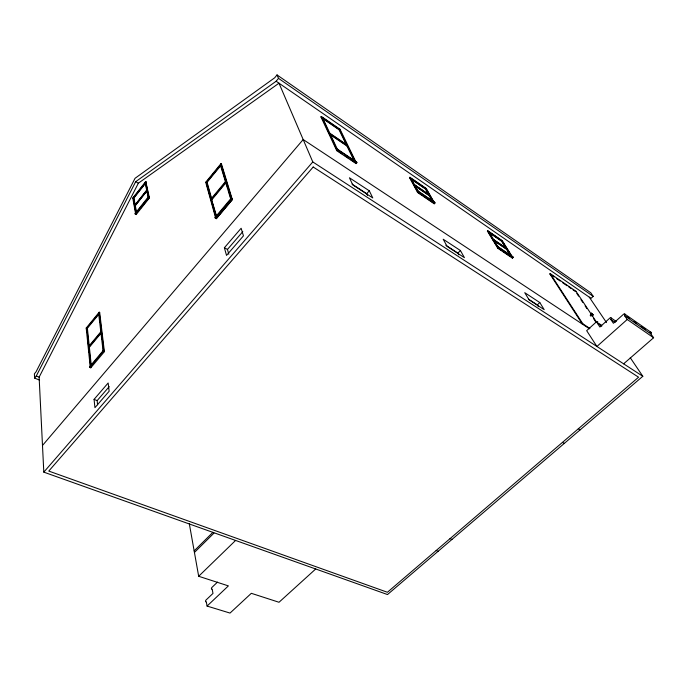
<?xml version="1.0" encoding="UTF-8"?>
<svg xmlns="http://www.w3.org/2000/svg" width="688" height="688" viewBox="0 0 688 688"><rect width="100%" height="100%" fill="white"/><g stroke="black" fill="none" stroke-linecap="round" stroke-linejoin="round"><path stroke-width="1.03" d="M34.589 378.073L36.292 375.983L135.682 181.684L276.155 81.236L278.502 78.355L277.023 74.923L274.684 77.796L135.046 178.295L36.094 371.744L34.4 373.833L34.589 378.073L39.551 380.111M39.121 377.153L138.357 183.189L278.993 83.196L312.791 161.938L642.816 376.284L387.499 594.552L43.808 472.14L39.121 377.153L36.292 375.983M135.596 213.71L132.767 197.989L145.718 181.563L149.408 197.938L136.164 214.561L135.252 214.071L135.14 213.461L148.376 196.828L149.287 197.344M136.224 212.927L133.489 197.8L145.211 182.922L145.658 183.18L133.936 198.041L135.08 204.336M133.868 197.422L146.166 181.813M134.814 205.144L146.664 190.189L147.112 190.438L135.269 205.385L136.508 212.239M146.716 190.481L134.865 205.437L135.321 205.686L147.172 190.731L147.542 192.588M135.252 214.071L148.832 197.086L145.718 181.563M138.013 211.5L139.337 209.831M140.67 208.163L148.651 198.135M90.223 366.824L86.206 328.056L99.201 312.214L99.674 312.438L104.387 351.654L90.79 367.805L89.801 367.375L89.724 366.609L103.303 350.45L104.301 350.897M215.576 217.675L205.712 182.251L220.96 163.649L221.441 163.942L232.363 199.615L216.29 218.715L206.469 183.541M216.333 216.772L206.606 182.01L221.441 163.942M99.674 312.438L86.688 328.271L86.206 328.056M207.535 180.97L221.459 164.002M100.818 331.814L88.795 346.288L89.285 346.503L87.376 328.228L99.132 313.9L99.39 316.033M211.758 198.961L207.088 182.294L220.9 165.473L220.418 165.18L230.867 199.494M211.268 198.677L225.423 181.623L225.913 181.916L220.9 165.473M89.363 347.234L101.385 332.76L100.904 332.536L88.872 347.019L89.363 347.234L91.246 365.225M211.947 199.623L226.111 182.569L225.63 182.286L211.457 199.339L216.548 216.032M231.142 198.282L232.346 199.554L216.273 218.655L215.275 218.087L215.077 217.391L231.142 198.282L232.131 198.866M215.275 218.087L231.349 198.97M89.801 367.375L103.802 350.674L99.201 312.214M216.832 217.055L218.904 214.587M220.289 212.945L222.37 210.476M223.755 208.834L225.827 206.366M227.212 204.723L229.285 202.255M356.599 162.007L356.917 162.66L356.083 163.598L336.742 150.655L320.952 116.926L321.348 116.461L340.027 129.284L356.178 162.471L356.599 162.007L337.275 149.047L336.441 150.001M42.493 445.454L303.176 139.544L589.487 328.812M356.083 163.598L339.442 129.284L322.526 117.674L322.13 118.138L339.046 129.74L346.176 144.437M94.075 399.367L108.154 382.984L109.151 391.24L94.935 407.674L94.075 399.367L97.146 400.631L97.584 404.785M224.383 247.749L241.135 228.261L243.457 235.838L226.524 255.42L224.383 247.749L227.461 249.443L228.812 254.242M97.146 400.631L109.211 386.63M227.461 249.443L242.812 231.632M329.432 133.704L329.836 133.231L347.027 144.901M339.046 129.74L339.442 129.284M339.631 129.74L340.027 129.284M43.808 472.14L312.791 161.938M336.742 150.655L337.576 149.7L322.526 117.674M346.924 145.985L347.328 145.521L330.128 133.859L329.724 134.323L346.924 145.985L354.389 161.37M355.275 161.861L354.862 162.334L350.484 159.401M367.573 195.452L366.713 193.663L369.31 190.817L349.452 177.796L352.781 184.9L372.767 197.929L369.31 190.817M434.67 202.315L435.022 202.951L434.231 203.777L417.659 192.528L409.549 177.702L409.936 177.289L426.302 188.521L434.274 202.736L434.67 202.315L418.106 191.049L417.315 191.9L422.518 195.435M417.659 192.528L418.45 191.677L418.106 191.049M433.105 202.625L425.485 189.011L425.872 188.598L411.054 178.433L418.51 192.021M458.853 254.878L457.864 253.098L460.41 250.518L443.21 239.243L447.105 246.381L464.409 257.656L460.41 250.518M512.801 256.744L513.188 257.372L512.414 258.138L497.785 248.222L487.414 231.125L487.792 230.738L502.249 240.671L512.414 257.123L512.801 256.744L498.181 246.811L497.398 247.585M497.57 247.19L488.48 232.209L501.569 241.187L502.249 240.671M497.785 248.222L498.559 247.448L498.181 246.811M194.154 550.89L212.893 532.331M194.429 552.447L213.951 533.14M315.706 568.985L279.01 602.267L251.326 593.314L230.033 613.077L207.071 606.068L228.39 585.892L198.677 576.277L235.588 540.45M217.494 582.108L211.878 587.475A0.998 0.542 -71.9 0 0 211.44 588.816A0.998 0.542 -71.9 0 0 212.171 589.048L212.988 593.409L205.987 600.065A1.006 0.542 -72.3 0 0 205.549 601.415A1.006 0.542 -72.3 0 0 206.28 601.665L207.071 606.068M589.883 328.451L582.839 323.79L582.435 324.16L549.884 273.979L550.254 273.626L575.985 291.291L596.78 322.526M528.453 299.117L537.328 304.896L539.813 302.557L544.182 309.643L529.046 299.779L524.746 292.684L539.813 302.557M575.985 291.291L575.615 291.635L573.035 289.872M277.023 74.923L590.786 292.796L593.202 296.356L591.026 298.351L276.155 81.236M627.232 319.481L596.917 346.477L586.666 330.67L596.444 321.838A1.118 0.808 -51.7 0 1 597.717 321.786A1.118 0.808 -51.7 0 1 597.356 323.214L599.893 327.024L609.852 318.071A1.135 0.826 -50.8 0 1 611.159 318.019A1.135 0.826 -50.8 0 1 610.798 319.464L613.412 323.291L623.552 314.227A1.152 0.843 -49.8 0 1 624.885 314.167A1.152 0.843 -49.8 0 1 624.523 315.629L627.232 319.481L653.6 337.756L623.62 363.823M591.955 315.457L591.499 315.147M436.166 550.52L438.093 551.303M450.029 538.652L451.956 539.452M89.724 366.609L90.713 367.039L90.79 367.805M104.387 351.654L103.398 351.207L103.303 350.45M87.376 328.228L86.894 328.013L90.859 366.068M135.14 213.461L136.052 213.959M562.44 442.401L564.298 443.416M133.489 197.8L133.936 198.041M132.767 197.989L133.214 198.239M149.408 197.938L148.376 196.828M135.682 181.684L138.357 183.189M578.341 428.787L580.19 429.828M215.077 217.391L216.075 217.958M590.889 314.038L592.334 315.887L592.248 315.422M206.606 182.01L207.088 182.294M205.712 182.251L206.194 182.535M352.032 184.092L366.713 193.663M445.815 245.238L457.864 253.098M337.576 149.7L356.917 162.66M338.247 151.205L342.615 154.138M344.37 155.307L348.739 158.231M599.085 323.609L601.725 325.381M597.356 323.214L601.759 326.172M418.45 191.677L435.022 202.951M434.274 202.736L425.872 188.598M424.247 196.605L433.879 203.149M498.559 247.448L513.188 257.372M512.414 257.123L501.948 240.809L488.858 231.83L498.49 247.68M331.152 134.865L345.763 144.772M498.103 248.067L501.629 250.458M503.392 251.653L510.453 256.435M611.004 317.865L616.276 321.468M414.494 184.702L429.389 194.885L429.002 195.297L414.984 185.726M610.798 319.464L615.192 322.466M320.952 116.926L338.78 129.155M409.549 177.702L425.055 188.34M487.414 231.125L501.036 240.473M549.884 273.979L554.167 276.92M556.738 278.683L560.17 281.039M562.75 282.802L567.032 285.752M568.752 286.922L571.324 288.693M425.485 189.011L410.667 178.854L418.115 192.442M278.502 78.355L593.202 296.356M624.73 314.012L651.037 332.338M627.052 316.669L629.683 318.501M634.069 321.545L636.701 323.377M641.087 326.43L645.473 329.475M624.523 315.629L650.848 333.921L653.6 337.756M590.579 315.362C589.04 314.468 592.213 317.34 590.725 315.508M591.276 315.095L590.82 314.579M589.298 297.164L606.506 322.603M630.268 357.726L642.816 376.284M576.802 293.415L578.582 296.098M580.956 299.667L582.736 302.35M585.11 305.919L586.89 308.594M593.426 318.415L595.799 321.984M550.254 273.626L582.839 323.79M501.87 241.041L512.431 258.146M501.569 241.187L510.255 255.291M537.328 304.896L538.412 306.676M487.792 230.738L497.785 247.198M426.414 189.819L434.231 203.777M409.936 177.289L417.711 191.479M321.348 116.461L336.922 149.666M220.96 163.649L231.641 198.574M226.421 183.584L227.969 188.65M228.588 190.671L230.747 197.757M145.865 184.212L146.905 189.406M147.911 194.437L148.281 196.286M145.211 182.922L148.195 197.886M134.134 203.338L134.538 205.574M134.874 207.423L136.164 214.561M189.312 523.714L198.677 576.277M99.769 319.232L100.156 322.431M100.534 325.63L100.792 327.763M101.893 336.965L102.142 339.064M102.641 343.269L102.89 345.367M103.269 348.524L103.518 350.622M98.659 313.668L103.148 351.448M86.791 329.32L87.118 332.467M87.445 335.606L87.686 337.885M88.098 341.893L88.46 345.367M88.864 349.229L89.191 352.376M89.466 354.982L89.793 358.19M90.171 361.802L90.498 364.95M649.85 332.528A1.118 0.843 -48.5 0 1 651.192 332.493A1.118 0.843 -48.5 0 1 650.848 333.921M593.288 314.984L591.353 313.117L593.288 314.984M313.203 167.012L48.779 471.074L387.404 592.273L638.584 377.205L313.203 167.012M414.666 185.012L414.271 185.433L429.174 195.607L429.561 195.186L414.666 185.012M493.537 239.519L493.15 239.906L506.308 248.884L506.695 248.506L493.537 239.519M493.726 239.837L493.339 240.215L506.497 249.194L506.884 248.815L493.726 239.837"/></g></svg>
